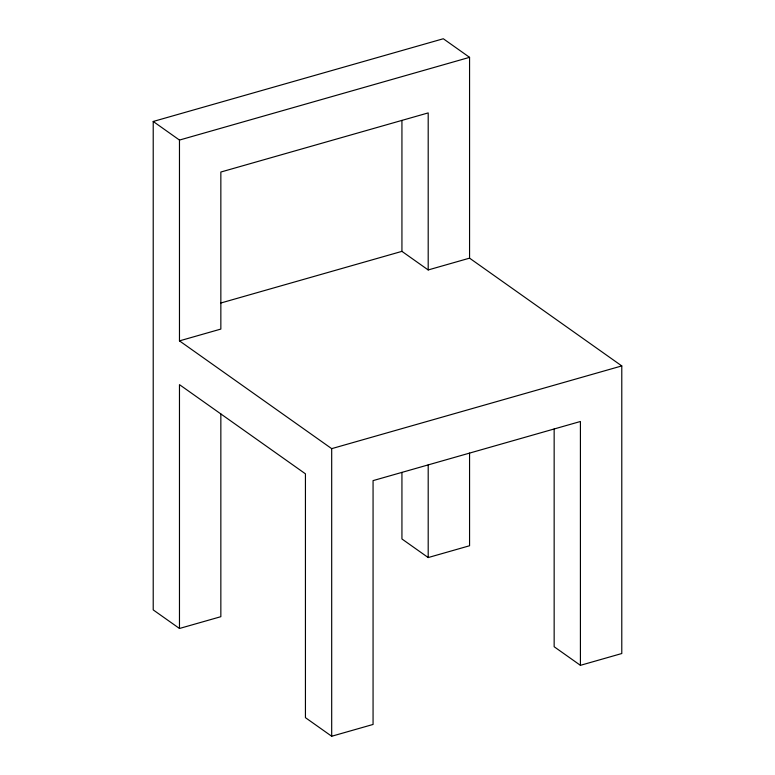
<?xml version="1.0" encoding="UTF-8"?>
<svg xmlns="http://www.w3.org/2000/svg" width="775" height="775" viewBox="0 0 775 775"><rect width="100%" height="100%" fill="white"/><g stroke="black" fill="none" stroke-linecap="round" stroke-linejoin="round"><path stroke-width="1.16" d="M220.846 413.937L220.846 616.687L179.471 628.477L179.471 384.642L305.437 473.825L305.437 717.66L331.69 736.25L373.066 724.451L373.066 480.616L580.417 421.493L580.417 665.328L621.783 653.528L621.783 365.926L469.563 258.153L428.197 269.952L401.934 251.362L220.846 303.006M469.563 258.153L469.563 57.34L443.31 38.75L153.218 121.472L153.218 609.896L179.471 628.477M153.218 121.472L179.471 140.062L469.563 57.34M179.471 140.062L179.471 340.874L220.846 329.075L220.846 172.031L428.197 112.908L428.197 269.952M179.471 340.874L331.69 448.647L621.783 365.926M401.934 472.382L401.934 538.964L428.197 557.554L469.563 545.755L469.563 453.104M580.417 665.328L554.154 646.738L554.154 428.982M428.197 464.893L428.197 557.554M401.934 120.396L401.934 251.362M331.69 448.647L331.69 736.25"/></g></svg>
